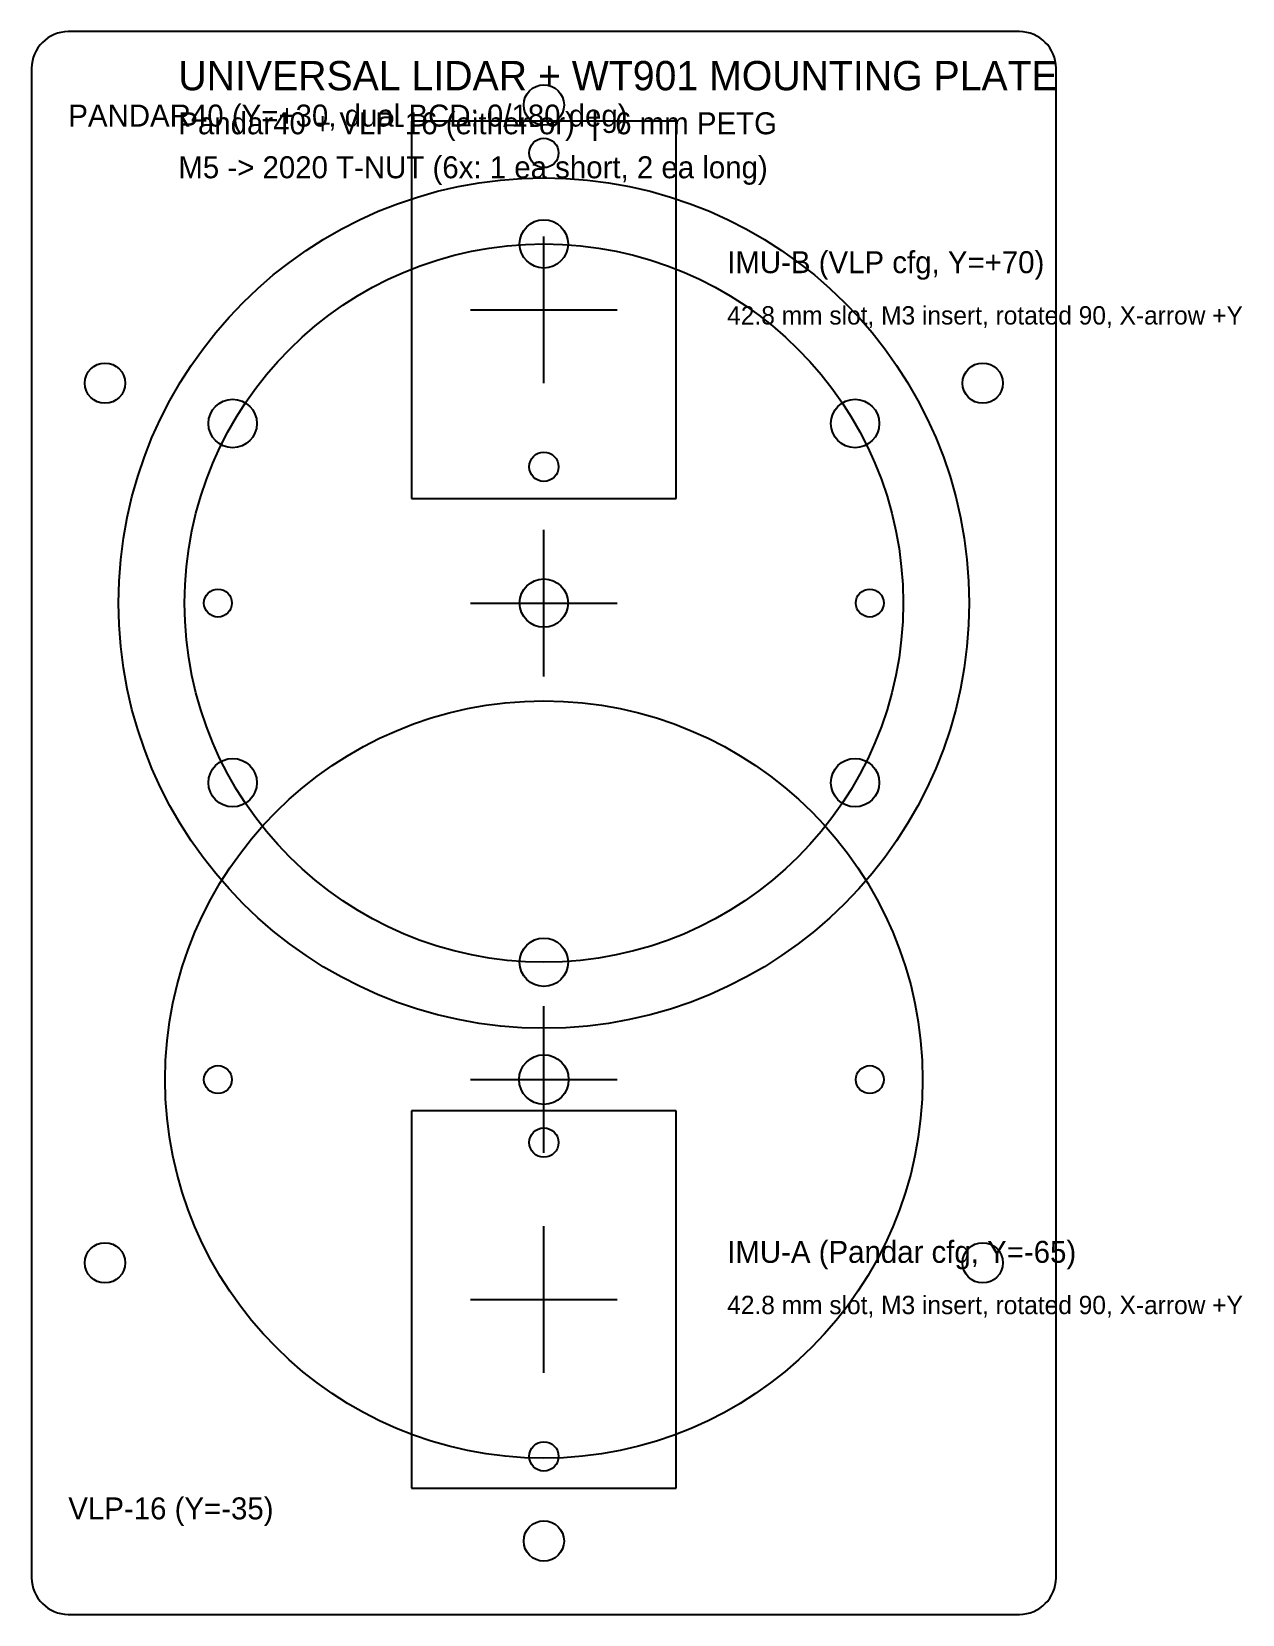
# Model space of a CAD drawing. Header units: metres. Extents: x -70 to 95, y -108 to 108.
import ezdxf

# ---------------------------------------------------------------- set-up
doc = ezdxf.new("R2010")
doc.units = ezdxf.units.M
doc.layers.add('CONSTRUCTION', color=8, linetype='Continuous')
doc.layers.add('LABELS', color=3, linetype='Continuous')

msp = doc.modelspace()

# ---------------------------------------------------------------- linework, layer by layer
for p, q in [((64.85, 107.95), (-64.85, 107.95)), ((-69.85, 102.95), (-69.85, -102.95)), ((69.85, -102.95), (69.85, 102.95)), ((-64.85, -107.95), (64.85, -107.95))]:
    msp.add_line(p, q)
for centre, radius in [((0, 97.95), 2.75), ((0, 91.4), 2), ((0, 79), 3.3), ((-59.85, 60), 2.75), ((59.85, 60), 2.75), ((-42.44, 54.5), 3.3), ((42.44, 54.5), 3.3), ((0, 48.6), 2), ((0, 30), 3.3), ((-44.45, 30), 1.9), ((44.45, 30), 1.9), ((-42.44, 5.5), 3.3), ((42.44, 5.5), 3.3), ((0, -19), 3.3), ((0, -35), 3.38), ((-44.45, -35), 1.9), ((44.45, -35), 1.9), ((0, -43.6), 2), ((-59.85, -60), 2.75), ((59.85, -60), 2.75), ((0, -86.4), 2), ((0, -97.95), 2.75)]:
    msp.add_circle(centre, radius)
for centre, start, end in [((-64.85, 102.95), 90, 180), ((64.85, 102.95), 0, 90), ((-64.85, -102.95), 180, 270), ((64.85, -102.95), 270, 360)]:
    msp.add_arc(centre, 5, start, end)
at = {"layer": 'CONSTRUCTION'}
for p, q in [((18.05, 95.75), (-18.05, 95.75)), ((-18.05, 95.75), (-18.05, 44.25)), ((18.05, 44.25), (18.05, 95.75)), ((0, 60), (0, 80)), ((-10, 70), (10, 70)), ((-18.05, 44.25), (18.05, 44.25)), ((0, 20), (0, 40)), ((-10, 30), (10, 30)), ((0, -45), (0, -25)), ((-10, -35), (10, -35)), ((18.05, -39.25), (-18.05, -39.25)), ((-18.05, -39.25), (-18.05, -90.75)), ((18.05, -90.75), (18.05, -39.25)), ((0, -75), (0, -55)), ((-10, -65), (10, -65)), ((-18.05, -90.75), (18.05, -90.75))]:
    msp.add_line(p, q, dxfattribs=at)
for centre, radius in [((0, 30), 58), ((0, 30), 49), ((0, -35), 51.65)]:
    msp.add_circle(centre, radius, dxfattribs=at)

# ---------------------------------------------------------------- texts
at = {"layer": 'LABELS'}
for s, height, p in [('UNIVERSAL LIDAR + WT901 MOUNTING PLATE', 4, (-49.85, 99.95)), ('PANDAR40 (Y=+30, dual BCD: 0/180 deg)', 3, (-64.85, 95)), ('Pandar40 + VLP-16 (either-or)  |  6 mm PETG', 3, (-49.85, 93.95)), ('M5 -> 2020 T-NUT (6x: 1 ea short, 2 ea long)', 3, (-49.85, 87.95)), ('IMU-B (VLP cfg, Y=+70)', 3, (25, 75)), ('42.8 mm slot, M3 insert, rotated 90, X-arrow +Y', 2.5, (25, 68)), ('IMU-A (Pandar cfg, Y=-65)', 3, (25, -60)), ('42.8 mm slot, M3 insert, rotated 90, X-arrow +Y', 2.5, (25, -67)), ('VLP-16 (Y=-35)', 3, (-64.85, -95))]:
    msp.add_text(s, height=height, dxfattribs=at).set_placement(p)

doc.saveas('drawing.dxf')
